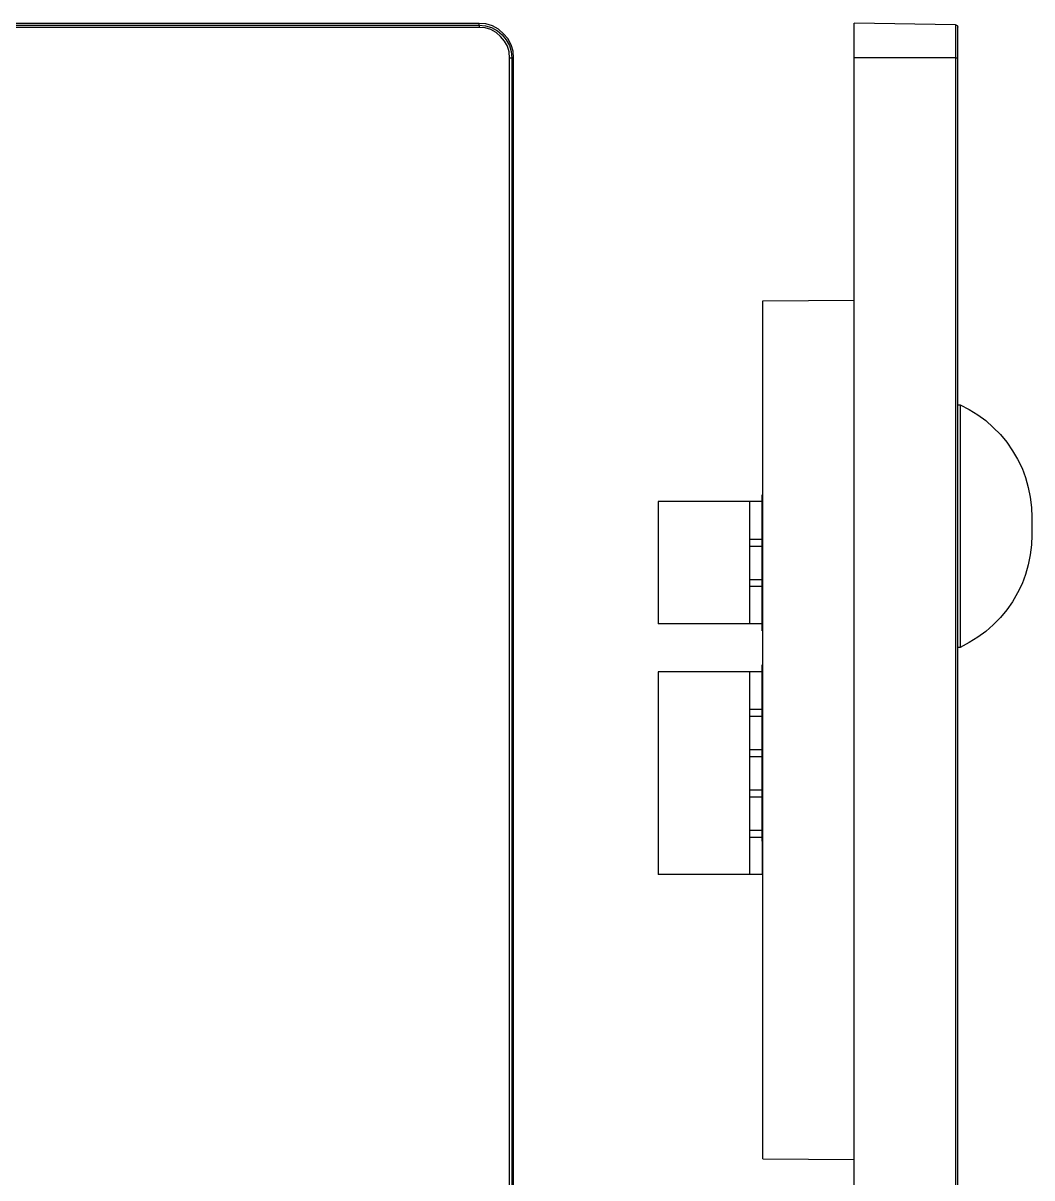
# Model space of a CAD drawing. Header units: centimetres. Extents: x -8.4 to 9.1, y -8.6 to 8.
# Drawn here: x 0.39 to 9.13, y -2 to 8 of the extents above; entities that cross this region are included whole.
import ezdxf

# ---------------------------------------------------------------- set-up
doc = ezdxf.new("R2010")
doc.units = ezdxf.units.CM
doc.header["$MEASUREMENT"] = 0
doc.layers.add('Layer 1', color=7, linetype='Continuous')

msp = doc.modelspace()

# ---------------------------------------------------------------- linework, layer by layer
at = {"layer": 'Layer 1', "lineweight": 25}
for points in [[(4.33917, 8.001), (4.33917, 8.001), (-8.05745, 8.001), (-8.05745, 8.001)], [(-8.05745, 7.98688), (-8.05745, 7.98688), (4.33917, 7.98688), (4.33917, 7.98688)], [(4.33917, 7.96572), (4.33917, 7.96572), (-8.05745, 7.96572), (-8.05745, 7.96572)], [(4.33917, 7.98688), (4.33917, 7.98688), (4.33917, 8.001), (4.33917, 8.001)], [(8.46842, 7.99041), (8.46842, 7.99041), (7.59, 8.00452), (7.59, 8.00452)], [(4.60376, -3.937), (4.60376, -3.937), (4.60376, 7.70113), (4.60376, 7.70113)], [(4.62492, 7.70113), (4.62492, 7.70113), (4.62492, -3.937), (4.62492, -3.937)], [(4.62492, 7.70113), (4.62492, 7.70113), (4.63903, 7.70113), (4.63903, 7.70113)], [(4.63903, -3.937), (4.63903, -3.937), (4.63903, 7.70113), (4.63903, 7.70113)], [(8.46842, 7.70466), (8.46842, 7.70466), (7.59, 7.70466), (7.59, 7.70466)], [(7.59, -3.937), (7.59, -3.937), (7.59, 7.70466), (7.59, 7.70466)], [(8.46842, 7.70466), (8.46842, 7.70466), (8.46842, -3.937), (8.46842, -3.937)], [(8.48958, -3.937), (8.48958, -3.937), (8.48958, 7.70466), (8.48958, 7.70466)], [(6.79977, 5.59682), (6.79977, 5.59682), (7.59, 5.60322), (7.59, 5.60322)], [(6.79977, -1.83621), (6.79977, -1.83621), (6.79977, 5.59682), (6.79977, 5.59682)], [(8.48958, 4.69724), (8.48958, 4.69724), (8.51075, 4.69724), (8.51075, 4.69724)], [(6.79272, 3.9176), (6.79272, 3.9176), (6.79977, 3.9176), (6.79977, 3.9176)], [(6.79272, 2.73932), (6.79272, 2.73932), (6.79272, 3.9176), (6.79272, 3.9176)], [(6.79272, 3.85762), (6.79272, 3.85762), (6.79272, 3.9176), (6.79272, 3.9176)], [(6.79272, 3.9176), (6.79272, 3.9176), (6.79272, 3.9176), (6.79272, 3.9176)], [(6.68336, 3.85762), (6.68336, 3.85762), (5.89314, 3.85762), (5.89314, 3.85762)], [(5.89314, 3.85762), (5.89314, 3.85762), (5.89314, 2.79929), (5.89314, 2.79929)], [(6.68336, 3.85762), (6.68336, 3.85762), (6.68336, 2.79929), (6.68336, 2.79929)], [(6.79272, 3.85762), (6.79272, 3.85762), (6.68336, 3.85762), (6.68336, 3.85762)], [(6.79272, 3.85762), (6.79272, 3.85762), (6.79272, 3.53307), (6.79272, 3.53307)], [(6.68336, 3.53307), (6.68336, 3.53307), (6.79272, 3.53307), (6.79272, 3.53307)], [(6.79272, 3.4731), (6.79272, 3.4731), (6.79272, 3.53307), (6.79272, 3.53307)], [(6.68336, 3.4731), (6.68336, 3.4731), (6.79272, 3.4731), (6.79272, 3.4731)], [(6.79272, 3.4731), (6.79272, 3.4731), (6.79272, 3.18382), (6.79272, 3.18382)], [(6.68336, 3.18382), (6.68336, 3.18382), (6.79272, 3.18382), (6.79272, 3.18382)], [(6.68336, 3.12385), (6.68336, 3.12385), (6.79272, 3.12385), (6.79272, 3.12385)], [(6.79272, 3.12385), (6.79272, 3.12385), (6.79272, 3.18382), (6.79272, 3.18382)], [(6.79272, 3.12385), (6.79272, 3.12385), (6.79272, 2.79929), (6.79272, 2.79929)], [(6.68336, 2.79929), (6.68336, 2.79929), (5.89314, 2.79929), (5.89314, 2.79929)], [(6.79272, 2.79929), (6.79272, 2.79929), (6.68336, 2.79929), (6.68336, 2.79929)], [(6.79272, 2.73932), (6.79272, 2.73932), (6.79272, 2.79929), (6.79272, 2.79929)], [(6.79272, 2.73932), (6.79272, 2.73932), (6.79977, 2.73932), (6.79977, 2.73932)], [(6.79272, 2.73932), (6.79272, 2.73932), (6.79272, 2.73932), (6.79272, 2.73932)], [(8.51075, 2.59468), (8.51075, 2.59468), (8.48958, 2.59468), (8.48958, 2.59468)], [(6.79272, 2.44299), (6.79272, 2.44299), (6.79977, 2.44299), (6.79977, 2.44299)], [(6.79272, 0.91546), (6.79272, 0.91546), (6.79272, 2.44299), (6.79272, 2.44299)], [(6.79272, 2.38301), (6.79272, 2.38301), (6.79272, 2.44299), (6.79272, 2.44299)], [(6.79272, 2.44299), (6.79272, 2.44299), (6.79272, 2.44299), (6.79272, 2.44299)], [(6.68336, 2.38301), (6.68336, 2.38301), (5.89314, 2.38301), (5.89314, 2.38301)], [(5.89314, 2.38301), (5.89314, 2.38301), (5.89314, 0.62618), (5.89314, 0.62618)], [(6.68336, 2.38301), (6.68336, 2.38301), (6.68336, 0.62618), (6.68336, 0.62618)], [(6.79272, 2.38301), (6.79272, 2.38301), (6.68336, 2.38301), (6.68336, 2.38301)], [(6.79272, 2.38301), (6.79272, 2.38301), (6.79272, 2.05846), (6.79272, 2.05846)], [(6.68336, 2.05846), (6.68336, 2.05846), (6.79272, 2.05846), (6.79272, 2.05846)], [(6.79272, 1.99849), (6.79272, 1.99849), (6.79272, 2.05846), (6.79272, 2.05846)], [(6.68336, 1.99849), (6.68336, 1.99849), (6.79272, 1.99849), (6.79272, 1.99849)], [(6.79272, 1.99849), (6.79272, 1.99849), (6.79272, 1.70921), (6.79272, 1.70921)], [(6.68336, 1.70921), (6.68336, 1.70921), (6.79272, 1.70921), (6.79272, 1.70921)], [(6.79272, 1.64924), (6.79272, 1.64924), (6.79272, 1.70921), (6.79272, 1.70921)], [(6.68336, 1.64924), (6.68336, 1.64924), (6.79272, 1.64924), (6.79272, 1.64924)], [(6.79272, 1.64924), (6.79272, 1.64924), (6.79272, 1.35996), (6.79272, 1.35996)], [(6.68336, 1.35996), (6.68336, 1.35996), (6.79272, 1.35996), (6.79272, 1.35996)], [(6.79272, 1.29999), (6.79272, 1.29999), (6.79272, 1.35996), (6.79272, 1.35996)], [(6.68336, 1.29999), (6.68336, 1.29999), (6.79272, 1.29999), (6.79272, 1.29999)], [(6.79272, 1.29999), (6.79272, 1.29999), (6.79272, 1.01071), (6.79272, 1.01071)], [(6.68336, 1.01071), (6.68336, 1.01071), (6.79272, 1.01071), (6.79272, 1.01071)], [(6.79272, 0.95074), (6.79272, 0.95074), (6.79272, 1.01071), (6.79272, 1.01071)], [(6.68336, 0.95074), (6.68336, 0.95074), (6.79272, 0.95074), (6.79272, 0.95074)], [(6.79272, 0.95074), (6.79272, 0.95074), (6.79272, 0.62618), (6.79272, 0.62618)], [(6.79272, 0.91546), (6.79272, 0.91546), (6.79977, 0.91546), (6.79977, 0.91546)], [(6.79272, 0.91546), (6.79272, 0.91546), (6.79272, 0.91546), (6.79272, 0.91546)], [(6.68336, 0.62618), (6.68336, 0.62618), (5.89314, 0.62618), (5.89314, 0.62618)], [(6.79272, 0.62618), (6.79272, 0.62618), (6.68336, 0.62618), (6.68336, 0.62618)], [(6.79977, 0.65793), (6.79977, 0.65793), (6.79272, 0.65793), (6.79272, 0.65793)], [(6.79977, -1.83621), (6.79977, -1.83621), (7.59, -1.84261), (7.59, -1.84261)]]:
    msp.add_open_spline(points, degree=3, dxfattribs=at)
for points, knots in [([(4.63903, 7.70113), (4.63903, 7.70113), (4.63551, 7.76111), (4.63551, 7.76111), (4.63551, 7.76111), (4.63551, 7.76111), (4.61787, 7.81755), (4.61787, 7.81755), (4.61787, 7.81755), (4.61787, 7.81755), (4.58965, 7.87047), (4.58965, 7.87047), (4.58965, 7.87047), (4.58965, 7.87047), (4.55084, 7.9128), (4.55084, 7.9128), (4.55084, 7.9128), (4.55084, 7.9128), (4.50851, 7.95161), (4.50851, 7.95161), (4.50851, 7.95161), (4.50851, 7.95161), (4.45559, 7.97983), (4.45559, 7.97983), (4.45559, 7.97983), (4.45559, 7.97983), (4.39915, 7.99747), (4.39915, 7.99747), (4.39915, 7.99747), (4.39915, 7.99747), (4.33917, 8.001), (4.33917, 8.001)], [0, 0, 0, 0, 0.11111111, 0.11111111, 0.11111111, 0.11111111, 0.22222222, 0.22222222, 0.22222222, 0.22222222, 0.33333333, 0.33333333, 0.33333333, 0.33333333, 0.44444444, 0.44444444, 0.44444444, 0.44444444, 0.55555556, 0.55555556, 0.55555556, 0.55555556, 0.66666667, 0.66666667, 0.66666667, 0.66666667, 0.77777778, 0.77777778, 0.77777778, 0.77777778, 1, 1, 1, 1]), ([(4.33917, 7.98688), (4.33917, 7.98688), (4.39562, 7.97983), (4.39562, 7.97983), (4.39562, 7.97983), (4.39562, 7.97983), (4.44853, 7.96572), (4.44853, 7.96572), (4.44853, 7.96572), (4.44853, 7.96572), (4.49792, 7.9375), (4.49792, 7.9375), (4.49792, 7.9375), (4.49792, 7.9375), (4.54026, 7.90222), (4.54026, 7.90222), (4.54026, 7.90222), (4.54026, 7.90222), (4.57553, 7.85988), (4.57553, 7.85988), (4.57553, 7.85988), (4.57553, 7.85988), (4.60376, 7.8105), (4.60376, 7.8105), (4.60376, 7.8105), (4.60376, 7.8105), (4.61787, 7.75758), (4.61787, 7.75758), (4.61787, 7.75758), (4.61787, 7.75758), (4.62492, 7.70113), (4.62492, 7.70113)], [0, 0, 0, 0, 0.11111111, 0.11111111, 0.11111111, 0.11111111, 0.22222222, 0.22222222, 0.22222222, 0.22222222, 0.33333333, 0.33333333, 0.33333333, 0.33333333, 0.44444444, 0.44444444, 0.44444444, 0.44444444, 0.55555556, 0.55555556, 0.55555556, 0.55555556, 0.66666667, 0.66666667, 0.66666667, 0.66666667, 0.77777778, 0.77777778, 0.77777778, 0.77777778, 1, 1, 1, 1]), ([(4.33917, 7.98688), (4.33917, 7.98688), (4.33917, 7.98688), (4.33917, 7.98688), (4.33917, 7.98688), (4.33917, 7.98688), (4.33917, 7.98336), (4.33917, 7.98336), (4.33917, 7.98336), (4.33917, 7.98336), (4.33917, 7.97983), (4.33917, 7.97983), (4.33917, 7.97983), (4.33917, 7.97983), (4.33917, 7.9763), (4.33917, 7.9763), (4.33917, 7.9763), (4.33917, 7.9763), (4.33917, 7.96925), (4.33917, 7.96925), (4.33917, 7.96925), (4.33917, 7.96925), (4.33917, 7.96572), (4.33917, 7.96572)], [0, 0, 0, 0, 0.14285714, 0.14285714, 0.14285714, 0.14285714, 0.28571429, 0.28571429, 0.28571429, 0.28571429, 0.42857143, 0.42857143, 0.42857143, 0.42857143, 0.57142857, 0.57142857, 0.57142857, 0.57142857, 0.71428571, 0.71428571, 0.71428571, 0.71428571, 1, 1, 1, 1]), ([(4.60376, 7.70113), (4.60376, 7.70113), (4.60023, 7.75405), (4.60023, 7.75405), (4.60023, 7.75405), (4.60023, 7.75405), (4.58612, 7.80344), (4.58612, 7.80344), (4.58612, 7.80344), (4.58612, 7.80344), (4.56142, 7.8493), (4.56142, 7.8493), (4.56142, 7.8493), (4.56142, 7.8493), (4.52615, 7.88811), (4.52615, 7.88811), (4.52615, 7.88811), (4.52615, 7.88811), (4.48734, 7.92338), (4.48734, 7.92338), (4.48734, 7.92338), (4.48734, 7.92338), (4.44148, 7.94808), (4.44148, 7.94808), (4.44148, 7.94808), (4.44148, 7.94808), (4.39209, 7.96219), (4.39209, 7.96219), (4.39209, 7.96219), (4.39209, 7.96219), (4.33917, 7.96572), (4.33917, 7.96572)], [0, 0, 0, 0, 0.11111111, 0.11111111, 0.11111111, 0.11111111, 0.22222222, 0.22222222, 0.22222222, 0.22222222, 0.33333333, 0.33333333, 0.33333333, 0.33333333, 0.44444444, 0.44444444, 0.44444444, 0.44444444, 0.55555556, 0.55555556, 0.55555556, 0.55555556, 0.66666667, 0.66666667, 0.66666667, 0.66666667, 0.77777778, 0.77777778, 0.77777778, 0.77777778, 1, 1, 1, 1]), ([(7.59, 7.70466), (7.59, 7.70466), (7.59, 7.76463), (7.59, 7.76463), (7.59, 7.76463), (7.59, 7.76463), (7.59, 7.82108), (7.59, 7.82108), (7.59, 7.82108), (7.59, 7.82108), (7.59, 7.87047), (7.59, 7.87047), (7.59, 7.87047), (7.59, 7.87047), (7.59, 7.91633), (7.59, 7.91633), (7.59, 7.91633), (7.59, 7.91633), (7.59, 7.95513), (7.59, 7.95513), (7.59, 7.95513), (7.59, 7.95513), (7.59, 7.98336), (7.59, 7.98336), (7.59, 7.98336), (7.59, 7.98336), (7.59, 7.99747), (7.59, 7.99747), (7.59, 7.99747), (7.59, 7.99747), (7.59, 8.00452), (7.59, 8.00452)], [0, 0, 0, 0, 0.11111111, 0.11111111, 0.11111111, 0.11111111, 0.22222222, 0.22222222, 0.22222222, 0.22222222, 0.33333333, 0.33333333, 0.33333333, 0.33333333, 0.44444444, 0.44444444, 0.44444444, 0.44444444, 0.55555556, 0.55555556, 0.55555556, 0.55555556, 0.66666667, 0.66666667, 0.66666667, 0.66666667, 0.77777778, 0.77777778, 0.77777778, 0.77777778, 1, 1, 1, 1]), ([(8.46842, 7.99041), (8.46842, 7.99041), (8.46842, 7.98336), (8.46842, 7.98336), (8.46842, 7.98336), (8.46842, 7.98336), (8.46842, 7.96925), (8.46842, 7.96925), (8.46842, 7.96925), (8.46842, 7.96925), (8.46842, 7.94102), (8.46842, 7.94102), (8.46842, 7.94102), (8.46842, 7.94102), (8.46842, 7.90575), (8.46842, 7.90575), (8.46842, 7.90575), (8.46842, 7.90575), (8.46842, 7.86341), (8.46842, 7.86341), (8.46842, 7.86341), (8.46842, 7.86341), (8.46842, 7.81402), (8.46842, 7.81402), (8.46842, 7.81402), (8.46842, 7.81402), (8.46842, 7.76111), (8.46842, 7.76111), (8.46842, 7.76111), (8.46842, 7.76111), (8.46842, 7.70466), (8.46842, 7.70466)], [0, 0, 0, 0, 0.11111111, 0.11111111, 0.11111111, 0.11111111, 0.22222222, 0.22222222, 0.22222222, 0.22222222, 0.33333333, 0.33333333, 0.33333333, 0.33333333, 0.44444444, 0.44444444, 0.44444444, 0.44444444, 0.55555556, 0.55555556, 0.55555556, 0.55555556, 0.66666667, 0.66666667, 0.66666667, 0.66666667, 0.77777778, 0.77777778, 0.77777778, 0.77777778, 1, 1, 1, 1]), ([(8.46842, 7.99041), (8.46842, 7.99041), (8.47194, 7.99041), (8.47194, 7.99041), (8.47194, 7.99041), (8.47194, 7.99041), (8.47547, 7.98688), (8.47547, 7.98688), (8.47547, 7.98688), (8.47547, 7.98688), (8.479, 7.98688), (8.479, 7.98688), (8.479, 7.98688), (8.479, 7.98688), (8.48253, 7.98336), (8.48253, 7.98336), (8.48253, 7.98336), (8.48253, 7.98336), (8.48606, 7.97983), (8.48606, 7.97983), (8.48606, 7.97983), (8.48606, 7.97983), (8.48606, 7.9763), (8.48606, 7.9763), (8.48606, 7.9763), (8.48606, 7.9763), (8.48958, 7.97277), (8.48958, 7.97277), (8.48958, 7.97277), (8.48958, 7.97277), (8.48958, 7.96925), (8.48958, 7.96925)], [0, 0, 0, 0, 0.11111111, 0.11111111, 0.11111111, 0.11111111, 0.22222222, 0.22222222, 0.22222222, 0.22222222, 0.33333333, 0.33333333, 0.33333333, 0.33333333, 0.44444444, 0.44444444, 0.44444444, 0.44444444, 0.55555556, 0.55555556, 0.55555556, 0.55555556, 0.66666667, 0.66666667, 0.66666667, 0.66666667, 0.77777778, 0.77777778, 0.77777778, 0.77777778, 1, 1, 1, 1]), ([(8.48958, 7.70466), (8.48958, 7.70466), (8.48958, 7.75758), (8.48958, 7.75758), (8.48958, 7.75758), (8.48958, 7.75758), (8.48958, 7.80697), (8.48958, 7.80697), (8.48958, 7.80697), (8.48958, 7.80697), (8.48958, 7.85283), (8.48958, 7.85283), (8.48958, 7.85283), (8.48958, 7.85283), (8.48958, 7.89163), (8.48958, 7.89163), (8.48958, 7.89163), (8.48958, 7.89163), (8.48958, 7.92338), (8.48958, 7.92338), (8.48958, 7.92338), (8.48958, 7.92338), (8.48958, 7.94808), (8.48958, 7.94808), (8.48958, 7.94808), (8.48958, 7.94808), (8.48958, 7.96572), (8.48958, 7.96572), (8.48958, 7.96572), (8.48958, 7.96572), (8.48958, 7.96925), (8.48958, 7.96925)], [0, 0, 0, 0, 0.11111111, 0.11111111, 0.11111111, 0.11111111, 0.22222222, 0.22222222, 0.22222222, 0.22222222, 0.33333333, 0.33333333, 0.33333333, 0.33333333, 0.44444444, 0.44444444, 0.44444444, 0.44444444, 0.55555556, 0.55555556, 0.55555556, 0.55555556, 0.66666667, 0.66666667, 0.66666667, 0.66666667, 0.77777778, 0.77777778, 0.77777778, 0.77777778, 1, 1, 1, 1]), ([(4.62492, 7.70113), (4.62492, 7.70113), (4.62492, 7.70113), (4.62492, 7.70113), (4.62492, 7.70113), (4.62492, 7.70113), (4.6214, 7.70113), (4.6214, 7.70113), (4.6214, 7.70113), (4.6214, 7.70113), (4.61787, 7.70113), (4.61787, 7.70113), (4.61787, 7.70113), (4.61787, 7.70113), (4.61434, 7.70113), (4.61434, 7.70113), (4.61434, 7.70113), (4.61434, 7.70113), (4.61081, 7.70113), (4.61081, 7.70113), (4.61081, 7.70113), (4.61081, 7.70113), (4.60728, 7.70113), (4.60728, 7.70113), (4.60728, 7.70113), (4.60728, 7.70113), (4.60376, 7.70113), (4.60376, 7.70113)], [0, 0, 0, 0, 0.125, 0.125, 0.125, 0.125, 0.25, 0.25, 0.25, 0.25, 0.375, 0.375, 0.375, 0.375, 0.5, 0.5, 0.5, 0.5, 0.625, 0.625, 0.625, 0.625, 0.75, 0.75, 0.75, 0.75, 1, 1, 1, 1]), ([(8.46842, 7.70466), (8.46842, 7.70466), (8.47194, 7.70466), (8.47194, 7.70466), (8.47194, 7.70466), (8.47194, 7.70466), (8.47547, 7.70466), (8.47547, 7.70466), (8.47547, 7.70466), (8.47547, 7.70466), (8.479, 7.70466), (8.479, 7.70466), (8.479, 7.70466), (8.479, 7.70466), (8.48253, 7.70466), (8.48253, 7.70466), (8.48253, 7.70466), (8.48253, 7.70466), (8.48606, 7.70466), (8.48606, 7.70466), (8.48606, 7.70466), (8.48606, 7.70466), (8.48958, 7.70466), (8.48958, 7.70466)], [0, 0, 0, 0, 0.14285714, 0.14285714, 0.14285714, 0.14285714, 0.28571429, 0.28571429, 0.28571429, 0.28571429, 0.42857143, 0.42857143, 0.42857143, 0.42857143, 0.57142857, 0.57142857, 0.57142857, 0.57142857, 0.71428571, 0.71428571, 0.71428571, 0.71428571, 1, 1, 1, 1]), ([(8.51075, 4.69724), (8.51075, 4.69724), (8.58836, 4.6549), (8.58836, 4.6549), (8.58836, 4.6549), (8.58836, 4.6549), (8.66244, 4.60904), (8.66244, 4.60904), (8.66244, 4.60904), (8.66244, 4.60904), (8.733, 4.55965), (8.733, 4.55965), (8.733, 4.55965), (8.733, 4.55965), (8.7965, 4.49968), (8.7965, 4.49968), (8.7965, 4.49968), (8.7965, 4.49968), (8.86, 4.43971), (8.86, 4.43971), (8.86, 4.43971), (8.86, 4.43971), (8.91291, 4.37268), (8.91291, 4.37268), (8.91291, 4.37268), (8.91291, 4.37268), (8.9623, 4.2986), (8.9623, 4.2986), (8.9623, 4.2986), (8.9623, 4.2986), (9.00816, 4.22451), (9.00816, 4.22451), (9.00816, 4.22451), (9.00816, 4.22451), (9.04697, 4.1469), (9.04697, 4.1469), (9.04697, 4.1469), (9.04697, 4.1469), (9.07519, 4.06576), (9.07519, 4.06576), (9.07519, 4.06576), (9.07519, 4.06576), (9.09989, 3.9811), (9.09989, 3.9811), (9.09989, 3.9811), (9.09989, 3.9811), (9.11752, 3.89643), (9.11752, 3.89643), (9.11752, 3.89643), (9.11752, 3.89643), (9.12811, 3.80824), (9.12811, 3.80824), (9.12811, 3.80824), (9.12811, 3.80824), (9.13164, 3.72357), (9.13164, 3.72357)], [0, 0, 0, 0, 0.06666667, 0.06666667, 0.06666667, 0.06666667, 0.13333333, 0.13333333, 0.13333333, 0.13333333, 0.2, 0.2, 0.2, 0.2, 0.26666667, 0.26666667, 0.26666667, 0.26666667, 0.33333333, 0.33333333, 0.33333333, 0.33333333, 0.4, 0.4, 0.4, 0.4, 0.46666667, 0.46666667, 0.46666667, 0.46666667, 0.53333333, 0.53333333, 0.53333333, 0.53333333, 0.6, 0.6, 0.6, 0.6, 0.66666667, 0.66666667, 0.66666667, 0.66666667, 0.73333333, 0.73333333, 0.73333333, 0.73333333, 0.8, 0.8, 0.8, 0.8, 0.86666667, 0.86666667, 0.86666667, 0.86666667, 1, 1, 1, 1]), ([(8.51075, 4.69724), (8.51075, 4.69724), (8.51075, 4.69371), (8.51075, 4.69371), (8.51075, 4.69371), (8.51075, 4.69371), (8.51075, 4.68665), (8.51075, 4.68665), (8.51075, 4.68665), (8.51075, 4.68665), (8.51075, 4.67607), (8.51075, 4.67607), (8.51075, 4.67607), (8.51075, 4.67607), (8.51075, 4.6549), (8.51075, 4.6549), (8.51075, 4.6549), (8.51075, 4.6549), (8.51075, 4.62668), (8.51075, 4.62668), (8.51075, 4.62668), (8.51075, 4.62668), (8.51075, 4.59493), (8.51075, 4.59493), (8.51075, 4.59493), (8.51075, 4.59493), (8.51075, 4.55612), (8.51075, 4.55612), (8.51075, 4.55612), (8.51075, 4.55612), (8.51075, 4.51026), (8.51075, 4.51026), (8.51075, 4.51026), (8.51075, 4.51026), (8.51075, 4.45735), (8.51075, 4.45735), (8.51075, 4.45735), (8.51075, 4.45735), (8.51075, 4.40443), (8.51075, 4.40443), (8.51075, 4.40443), (8.51075, 4.40443), (8.51075, 4.34093), (8.51075, 4.34093), (8.51075, 4.34093), (8.51075, 4.34093), (8.51075, 4.27743), (8.51075, 4.27743), (8.51075, 4.27743), (8.51075, 4.27743), (8.51075, 4.20687), (8.51075, 4.20687), (8.51075, 4.20687), (8.51075, 4.20687), (8.51075, 4.13279), (8.51075, 4.13279), (8.51075, 4.13279), (8.51075, 4.13279), (8.51075, 4.05871), (8.51075, 4.05871), (8.51075, 4.05871), (8.51075, 4.05871), (8.51075, 3.97757), (8.51075, 3.97757), (8.51075, 3.97757), (8.51075, 3.97757), (8.51075, 3.89643), (8.51075, 3.89643), (8.51075, 3.89643), (8.51075, 3.89643), (8.51075, 3.81529), (8.51075, 3.81529), (8.51075, 3.81529), (8.51075, 3.81529), (8.51075, 3.73062), (8.51075, 3.73062), (8.51075, 3.73062), (8.51075, 3.73062), (8.51075, 3.64596), (8.51075, 3.64596), (8.51075, 3.64596), (8.51075, 3.64596), (8.51075, 3.56129), (8.51075, 3.56129), (8.51075, 3.56129), (8.51075, 3.56129), (8.51075, 3.47662), (8.51075, 3.47662), (8.51075, 3.47662), (8.51075, 3.47662), (8.51075, 3.39549), (8.51075, 3.39549), (8.51075, 3.39549), (8.51075, 3.39549), (8.51075, 3.31435), (8.51075, 3.31435), (8.51075, 3.31435), (8.51075, 3.31435), (8.51075, 3.23321), (8.51075, 3.23321), (8.51075, 3.23321), (8.51075, 3.23321), (8.51075, 3.15912), (8.51075, 3.15912), (8.51075, 3.15912), (8.51075, 3.15912), (8.51075, 3.08504), (8.51075, 3.08504), (8.51075, 3.08504), (8.51075, 3.08504), (8.51075, 3.01449), (8.51075, 3.01449), (8.51075, 3.01449), (8.51075, 3.01449), (8.51075, 2.95099), (8.51075, 2.95099), (8.51075, 2.95099), (8.51075, 2.95099), (8.51075, 2.88749), (8.51075, 2.88749), (8.51075, 2.88749), (8.51075, 2.88749), (8.51075, 2.83104), (8.51075, 2.83104), (8.51075, 2.83104), (8.51075, 2.83104), (8.51075, 2.78165), (8.51075, 2.78165), (8.51075, 2.78165), (8.51075, 2.78165), (8.51075, 2.73579), (8.51075, 2.73579), (8.51075, 2.73579), (8.51075, 2.73579), (8.51075, 2.69699), (8.51075, 2.69699), (8.51075, 2.69699), (8.51075, 2.69699), (8.51075, 2.66524), (8.51075, 2.66524), (8.51075, 2.66524), (8.51075, 2.66524), (8.51075, 2.63701), (8.51075, 2.63701), (8.51075, 2.63701), (8.51075, 2.63701), (8.51075, 2.61585), (8.51075, 2.61585), (8.51075, 2.61585), (8.51075, 2.61585), (8.51075, 2.60174), (8.51075, 2.60174), (8.51075, 2.60174), (8.51075, 2.60174), (8.51075, 2.59821), (8.51075, 2.59821), (8.51075, 2.59821), (8.51075, 2.59821), (8.51075, 2.59468), (8.51075, 2.59468)], [0, 0, 0, 0, 0.02439024, 0.02439024, 0.02439024, 0.02439024, 0.04878049, 0.04878049, 0.04878049, 0.04878049, 0.07317073, 0.07317073, 0.07317073, 0.07317073, 0.09756098, 0.09756098, 0.09756098, 0.09756098, 0.12195122, 0.12195122, 0.12195122, 0.12195122, 0.14634146, 0.14634146, 0.14634146, 0.14634146, 0.17073171, 0.17073171, 0.17073171, 0.17073171, 0.19512195, 0.19512195, 0.19512195, 0.19512195, 0.2195122, 0.2195122, 0.2195122, 0.2195122, 0.24390244, 0.24390244, 0.24390244, 0.24390244, 0.26829268, 0.26829268, 0.26829268, 0.26829268, 0.29268293, 0.29268293, 0.29268293, 0.29268293, 0.31707317, 0.31707317, 0.31707317, 0.31707317, 0.34146341, 0.34146341, 0.34146341, 0.34146341, 0.36585366, 0.36585366, 0.36585366, 0.36585366, 0.3902439, 0.3902439, 0.3902439, 0.3902439, 0.41463415, 0.41463415, 0.41463415, 0.41463415, 0.43902439, 0.43902439, 0.43902439, 0.43902439, 0.46341463, 0.46341463, 0.46341463, 0.46341463, 0.48780488, 0.48780488, 0.48780488, 0.48780488, 0.51219512, 0.51219512, 0.51219512, 0.51219512, 0.53658537, 0.53658537, 0.53658537, 0.53658537, 0.56097561, 0.56097561, 0.56097561, 0.56097561, 0.58536585, 0.58536585, 0.58536585, 0.58536585, 0.6097561, 0.6097561, 0.6097561, 0.6097561, 0.63414634, 0.63414634, 0.63414634, 0.63414634, 0.65853659, 0.65853659, 0.65853659, 0.65853659, 0.68292683, 0.68292683, 0.68292683, 0.68292683, 0.70731707, 0.70731707, 0.70731707, 0.70731707, 0.73170732, 0.73170732, 0.73170732, 0.73170732, 0.75609756, 0.75609756, 0.75609756, 0.75609756, 0.7804878, 0.7804878, 0.7804878, 0.7804878, 0.80487805, 0.80487805, 0.80487805, 0.80487805, 0.82926829, 0.82926829, 0.82926829, 0.82926829, 0.85365854, 0.85365854, 0.85365854, 0.85365854, 0.87804878, 0.87804878, 0.87804878, 0.87804878, 0.90243902, 0.90243902, 0.90243902, 0.90243902, 0.92682927, 0.92682927, 0.92682927, 0.92682927, 0.95121951, 0.95121951, 0.95121951, 0.95121951, 1, 1, 1, 1]), ([(9.13164, 3.72357), (9.13164, 3.72357), (9.13164, 3.72004), (9.13164, 3.72004), (9.13164, 3.72004), (9.13164, 3.72004), (9.13164, 3.70593), (9.13164, 3.70593), (9.13164, 3.70593), (9.13164, 3.70593), (9.13164, 3.69182), (9.13164, 3.69182), (9.13164, 3.69182), (9.13164, 3.69182), (9.13164, 3.67065), (9.13164, 3.67065), (9.13164, 3.67065), (9.13164, 3.67065), (9.13164, 3.64596), (9.13164, 3.64596), (9.13164, 3.64596), (9.13164, 3.64596), (9.13164, 3.62126), (9.13164, 3.62126), (9.13164, 3.62126), (9.13164, 3.62126), (9.13164, 3.6001), (9.13164, 3.6001), (9.13164, 3.6001), (9.13164, 3.6001), (9.13164, 3.58246), (9.13164, 3.58246), (9.13164, 3.58246), (9.13164, 3.58246), (9.13164, 3.57187), (9.13164, 3.57187), (9.13164, 3.57187), (9.13164, 3.57187), (9.13164, 3.56835), (9.13164, 3.56835)], [0, 0, 0, 0, 0.09090909, 0.09090909, 0.09090909, 0.09090909, 0.18181818, 0.18181818, 0.18181818, 0.18181818, 0.27272727, 0.27272727, 0.27272727, 0.27272727, 0.36363636, 0.36363636, 0.36363636, 0.36363636, 0.45454545, 0.45454545, 0.45454545, 0.45454545, 0.54545455, 0.54545455, 0.54545455, 0.54545455, 0.63636364, 0.63636364, 0.63636364, 0.63636364, 0.72727273, 0.72727273, 0.72727273, 0.72727273, 0.81818182, 0.81818182, 0.81818182, 0.81818182, 1, 1, 1, 1]), ([(9.13164, 3.56835), (9.13164, 3.56835), (9.12811, 3.48368), (9.12811, 3.48368), (9.12811, 3.48368), (9.12811, 3.48368), (9.11752, 3.39549), (9.11752, 3.39549), (9.11752, 3.39549), (9.11752, 3.39549), (9.09989, 3.31082), (9.09989, 3.31082), (9.09989, 3.31082), (9.09989, 3.31082), (9.07519, 3.22615), (9.07519, 3.22615), (9.07519, 3.22615), (9.07519, 3.22615), (9.04697, 3.14501), (9.04697, 3.14501), (9.04697, 3.14501), (9.04697, 3.14501), (9.00816, 3.0674), (9.00816, 3.0674), (9.00816, 3.0674), (9.00816, 3.0674), (8.9623, 2.98979), (8.9623, 2.98979), (8.9623, 2.98979), (8.9623, 2.98979), (8.91291, 2.91924), (8.91291, 2.91924), (8.91291, 2.91924), (8.91291, 2.91924), (8.86, 2.85221), (8.86, 2.85221), (8.86, 2.85221), (8.86, 2.85221), (8.7965, 2.78871), (8.7965, 2.78871), (8.7965, 2.78871), (8.7965, 2.78871), (8.733, 2.73226), (8.733, 2.73226), (8.733, 2.73226), (8.733, 2.73226), (8.66244, 2.68287), (8.66244, 2.68287), (8.66244, 2.68287), (8.66244, 2.68287), (8.58836, 2.63701), (8.58836, 2.63701), (8.58836, 2.63701), (8.58836, 2.63701), (8.51075, 2.59468), (8.51075, 2.59468)], [0, 0, 0, 0, 0.06666667, 0.06666667, 0.06666667, 0.06666667, 0.13333333, 0.13333333, 0.13333333, 0.13333333, 0.2, 0.2, 0.2, 0.2, 0.26666667, 0.26666667, 0.26666667, 0.26666667, 0.33333333, 0.33333333, 0.33333333, 0.33333333, 0.4, 0.4, 0.4, 0.4, 0.46666667, 0.46666667, 0.46666667, 0.46666667, 0.53333333, 0.53333333, 0.53333333, 0.53333333, 0.6, 0.6, 0.6, 0.6, 0.66666667, 0.66666667, 0.66666667, 0.66666667, 0.73333333, 0.73333333, 0.73333333, 0.73333333, 0.8, 0.8, 0.8, 0.8, 0.86666667, 0.86666667, 0.86666667, 0.86666667, 1, 1, 1, 1])]:
    msp.add_open_spline(points, degree=3, knots=knots, dxfattribs=at)

doc.saveas('drawing.dxf')
